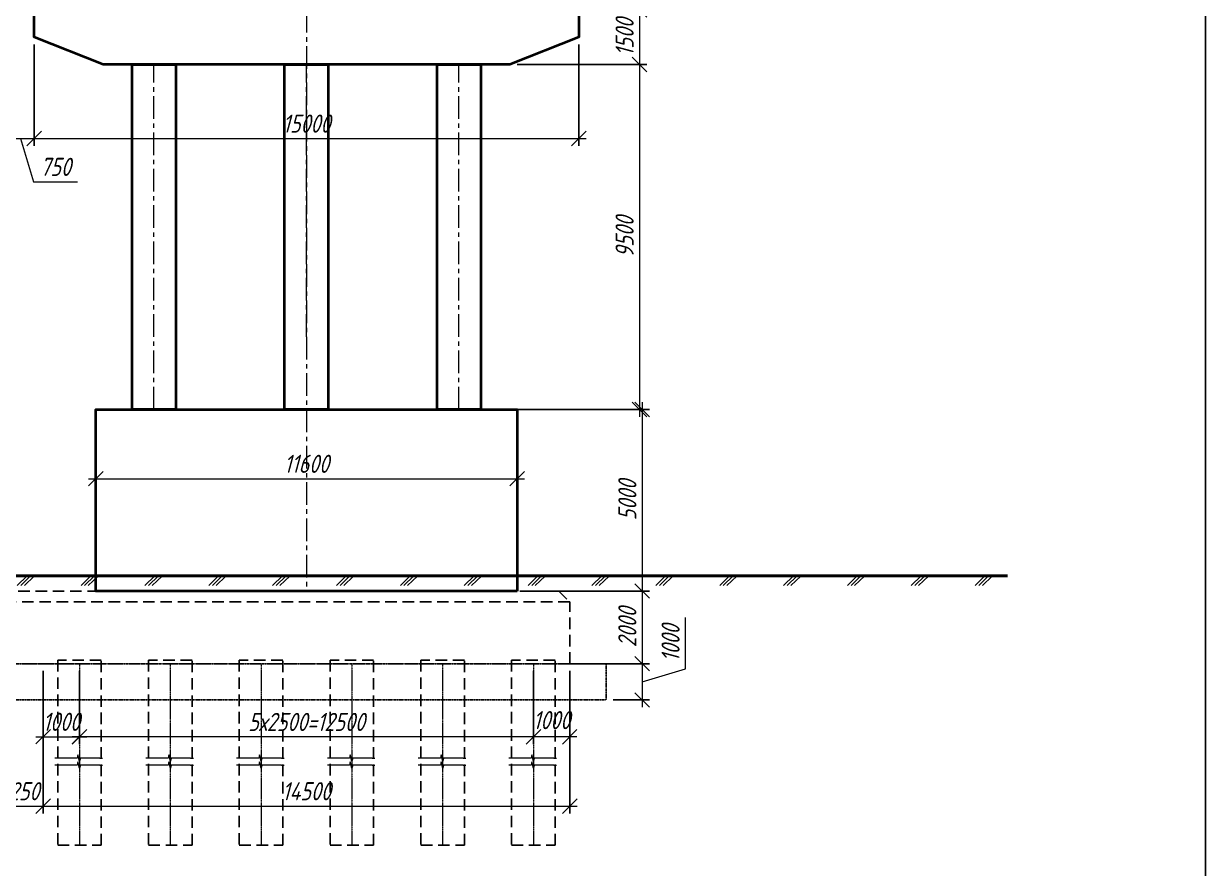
# Model space of a CAD drawing. Header units: millimetres. Extents: x 1864 to 10174863, y -4887456 to 5366151.
# Drawn here: x 7105352 to 7137893, y 15636 to 38896 of the extents above; entities that cross this region are included whole.
import ezdxf

# ---------------------------------------------------------------- set-up
doc = ezdxf.new("R2010")
doc.units = ezdxf.units.MM
doc.linetypes.add('невидимая', pattern=[9.525, 6.35, -3.175])
doc.linetypes.add('осевая', pattern=[2, 1.25, -0.25, 0.25, -0.25])
for name, color, linetype, lineweight in [('01_Основные', 7, 'Continuous', 40), ('04_Невидимые', 3, 'Continuous', 13), ('1-Бетон', 106, 'Continuous', 35), ('ИС_Ось', 3, 'осевая', 18), ('ИС_Размер', 3, 'Continuous', 18), ('ИС_Тонкая', 3, 'Continuous', 18)]:
    doc.layers.add(name, color=color, linetype=linetype, lineweight=lineweight)
doc.layers.add('ИС_Невидимая', color=4, linetype='невидимая')
doc.styles.add('0', font='isocpeur.ttf', dxfattribs={"width": 0.8, "oblique": 15})
doc.dimstyles.new('М200', dxfattribs={"dimscale": 200, "dimtxt": 2.5, "dimasz": 2, "dimexe": 1, "dimexo": 1, "dimgap": 0.8, "dimtad": 1, "dimdec": 0, "dimzin": 0, "dimdsep": 46, "dimtxsty": '0', "dimblk": 'OBLIQUE', "dimcen": 0.09, "dimdle": 1, "dimclrd": 256, "dimclre": 256, "dimclrt": 256, "dimadec": 4, "dimazin": 0, "dimtfac": 1, "dimtdec": 0, "dimtmove": 1, "dimatfit": 2, "dimfxl": 1, "dimtolj": 1, "dimtzin": 0, "dimlwd": -1, "dimarcsym": 0})

# ---------------------------------------------------------------- blocks, each defined once
blk = doc.blocks.new('_OBLIQUE')
at = {"color": 0, "linetype": 'ByBlock', "lineweight": -2}
blk.add_line((0.5, 0.5), (-0.5, -0.5), dxfattribs=at)
blk = doc.blocks.new('*D1182')
at = {"layer": 'Defpoints', "color": 0, "linetype": 'Continuous', "transparency": 16777216}
for p in [(7118739, 37772, 5778), (7118739, 28272, 5778), (7122311, 28272)]:
    blk.add_point(p, dxfattribs=at)
at = {"layer": 'ИС_Размер', "lineweight": -2, "transparency": 16777216}
for p, q in [((7118939, 37772), (7122511, 37772)), ((7118939, 28272), (7122511, 28272))]:
    blk.add_line(p, q, dxfattribs=at)
at = {"layer": 'ИС_Размер', "transparency": 16777216}
blk.add_line((7122311, 37972), (7122311, 28072), dxfattribs=at)
at = {"layer": 'ИС_Размер', "linetype": 'Continuous', "transparency": 16777216, "xscale": 400, "yscale": 400, "zscale": 400}
for p, rotation in [((7122311, 37772), 90), ((7122311, 28272), 270)]:
    blk.add_blockref('_OBLIQUE', p, dxfattribs=dict(at, rotation=rotation))
at = {"layer": 'ИС_Размер', "linetype": 'Continuous', "transparency": 16777216, "insert": (7121901, 33022), "char_height": 500, "attachment_point": 5, "rotation": 90, "style": '0'}
blk.add_mtext('\\A1;9500', dxfattribs=at)
blk = doc.blocks.new('*D1183')
at = {"layer": 'Defpoints', "color": 0, "linetype": 'Continuous', "transparency": 16777216}
for p in [(7118940, 26365), (7107340, 25772, 5778), (7118940, 25772, 5778)]:
    blk.add_point(p, dxfattribs=at)
at = {"layer": 'ИС_Размер', "transparency": 16777216}
blk.add_line((7107140, 26365), (7119140, 26365), dxfattribs=at)
at = {"layer": 'ИС_Размер', "lineweight": -2, "transparency": 16777216}
for p, q in [((7107340, 25972), (7107340, 26565)), ((7118940, 25972), (7118940, 26565))]:
    blk.add_line(p, q, dxfattribs=at)
at = {"layer": 'ИС_Размер', "linetype": 'Continuous', "transparency": 16777216, "xscale": 400, "yscale": 400, "zscale": 400, "rotation": 180}
blk.add_blockref('_OBLIQUE', (7107340, 26365), dxfattribs=at)
at = {"layer": 'ИС_Размер', "linetype": 'Continuous', "transparency": 16777216, "xscale": 400, "yscale": 400, "zscale": 400}
blk.add_blockref('_OBLIQUE', (7118940, 26365), dxfattribs=at)
at = {"layer": 'ИС_Размер', "linetype": 'Continuous', "transparency": 16777216, "insert": (7113140, 26775), "char_height": 500, "attachment_point": 5, "style": '0'}
blk.add_mtext('\\A1;11600', dxfattribs=at)
blk = doc.blocks.new('*D1133')
at = {"layer": 'Defpoints', "color": 0, "linetype": 'Continuous', "transparency": 16777216}
for p in [(7105640, 38522, 5778), (7120640, 38522, 5778), (7120640, 35732)]:
    blk.add_point(p, dxfattribs=at)
at = {"layer": 'ИС_Размер', "lineweight": -2, "transparency": 16777216}
for p, q in [((7105640, 38322), (7105640, 35532)), ((7120640, 38322), (7120640, 35532))]:
    blk.add_line(p, q, dxfattribs=at)
at = {"layer": 'ИС_Размер', "transparency": 16777216}
blk.add_line((7105440, 35732), (7120840, 35732), dxfattribs=at)
at = {"layer": 'ИС_Размер', "linetype": 'Continuous', "transparency": 16777216, "xscale": 400, "yscale": 400, "zscale": 400, "rotation": 180}
blk.add_blockref('_OBLIQUE', (7105640, 35732), dxfattribs=at)
at = {"layer": 'ИС_Размер', "linetype": 'Continuous', "transparency": 16777216, "xscale": 400, "yscale": 400, "zscale": 400}
blk.add_blockref('_OBLIQUE', (7120640, 35732), dxfattribs=at)
at = {"layer": 'ИС_Размер', "linetype": 'Continuous', "transparency": 16777216, "insert": (7113140, 36142), "char_height": 500, "attachment_point": 5, "style": '0'}
blk.add_mtext('\\A1;15000', dxfattribs=at)
blk = doc.blocks.new('*D1136')
at = {"layer": 'Defpoints', "color": 0, "linetype": 'Continuous', "transparency": 16777216}
for p in [(7105640, 38522, 5778), (7104890, 38022, 5778), (7105640, 35732)]:
    blk.add_point(p, dxfattribs=at)
at = {"layer": 'ИС_Размер', "lineweight": -2, "transparency": 16777216}
for p, q in [((7105640, 38322), (7105640, 35532)), ((7104890, 37822), (7104890, 35532))]:
    blk.add_line(p, q, dxfattribs=at)
at = {"layer": 'ИС_Размер', "transparency": 16777216}
for p, q in [((7104690, 35732), (7105840, 35732)), ((7105265, 35732), (7105622, 34542)), ((7105622, 34542), (7106836, 34542))]:
    blk.add_line(p, q, dxfattribs=at)
at = {"layer": 'ИС_Размер', "linetype": 'Continuous', "transparency": 16777216, "xscale": 400, "yscale": 400, "zscale": 400, "rotation": 180}
blk.add_blockref('_OBLIQUE', (7104890, 35732), dxfattribs=at)
at = {"layer": 'ИС_Размер', "linetype": 'Continuous', "transparency": 16777216, "xscale": 400, "yscale": 400, "zscale": 400}
blk.add_blockref('_OBLIQUE', (7105640, 35732), dxfattribs=at)
at = {"layer": 'ИС_Размер', "linetype": 'Continuous', "transparency": 16777216, "insert": (7106229, 34952), "char_height": 500, "attachment_point": 5, "style": '0'}
blk.add_mtext('\\A1;750', dxfattribs=at)
blk = doc.blocks.new('*D1187')
at = {"layer": 'Defpoints', "color": 0, "linetype": 'Continuous', "transparency": 16777216}
for p in [(7120640, 39272, 5778), (7118739, 37772, 5778), (7122311, 37772)]:
    blk.add_point(p, dxfattribs=at)
at = {"layer": 'ИС_Размер', "transparency": 16777216}
blk.add_line((7122311, 39472), (7122311, 37572), dxfattribs=at)
at = {"layer": 'ИС_Размер', "lineweight": -2, "transparency": 16777216}
for p, q in [((7120840, 39272), (7122511, 39272)), ((7118939, 37772), (7122511, 37772))]:
    blk.add_line(p, q, dxfattribs=at)
at = {"layer": 'ИС_Размер', "linetype": 'Continuous', "transparency": 16777216, "xscale": 400, "yscale": 400, "zscale": 400}
for p, rotation in [((7122311, 39272), 90), ((7122311, 37772), 270)]:
    blk.add_blockref('_OBLIQUE', p, dxfattribs=dict(at, rotation=rotation))
at = {"layer": 'ИС_Размер', "linetype": 'Continuous', "transparency": 16777216, "insert": (7121901, 38522), "char_height": 500, "attachment_point": 5, "rotation": 90, "style": '0'}
blk.add_mtext('\\A1;1500', dxfattribs=at)
blk = doc.blocks.new('*D1188')
at = {"layer": 'Defpoints', "color": 0, "linetype": 'Continuous', "transparency": 16777216}
for p in [(7118940, 28272, 5778), (7118940, 23272, 5778), (7122387, 23272)]:
    blk.add_point(p, dxfattribs=at)
at = {"layer": 'ИС_Размер', "transparency": 16777216}
blk.add_line((7122387, 28472), (7122387, 23072), dxfattribs=at)
at = {"layer": 'ИС_Размер', "lineweight": -2, "transparency": 16777216}
for p, q in [((7119140, 28272), (7122587, 28272)), ((7119140, 23272), (7122587, 23272))]:
    blk.add_line(p, q, dxfattribs=at)
at = {"layer": 'ИС_Размер', "linetype": 'Continuous', "transparency": 16777216, "xscale": 400, "yscale": 400, "zscale": 400}
for p, rotation in [((7122387, 28272), 90), ((7122387, 23272), 270)]:
    blk.add_blockref('_OBLIQUE', p, dxfattribs=dict(at, rotation=rotation))
at = {"layer": 'ИС_Размер', "linetype": 'Continuous', "transparency": 16777216, "insert": (7121977, 25772), "char_height": 500, "attachment_point": 5, "rotation": 90, "style": '0'}
blk.add_mtext('\\A1;5000', dxfattribs=at)
blk = doc.blocks.new('*D1137')
at = {"layer": 'Defpoints', "color": 0, "linetype": 'Continuous', "transparency": 16777216}
for p in [(7119814, 23272, 5778), (7120115, 21272, 5778), (7122387, 21272)]:
    blk.add_point(p, dxfattribs=at)
at = {"layer": 'ИС_Размер', "transparency": 16777216}
blk.add_line((7122387, 23472), (7122387, 21072), dxfattribs=at)
at = {"layer": 'ИС_Размер', "lineweight": -2, "transparency": 16777216}
for p, q in [((7120014, 23272), (7122587, 23272)), ((7120315, 21272), (7122587, 21272))]:
    blk.add_line(p, q, dxfattribs=at)
at = {"layer": 'ИС_Размер', "linetype": 'Continuous', "transparency": 16777216, "xscale": 400, "yscale": 400, "zscale": 400}
for p, rotation in [((7122387, 23272), 90), ((7122387, 21272), 270)]:
    blk.add_blockref('_OBLIQUE', p, dxfattribs=dict(at, rotation=rotation))
at = {"layer": 'ИС_Размер', "linetype": 'Continuous', "transparency": 16777216, "insert": (7121977, 22272), "char_height": 500, "attachment_point": 5, "rotation": 90, "style": '0'}
blk.add_mtext('\\A1;2000', dxfattribs=at)
blk = doc.blocks.new('*D1138')
at = {"layer": 'Defpoints', "color": 0, "linetype": 'Continuous', "transparency": 16777216}
for p in [(7121390, 21272, 5778), (7121390, 20272, 5778), (7122387, 20272)]:
    blk.add_point(p, dxfattribs=at)
at = {"layer": 'ИС_Размер', "transparency": 16777216}
for p, q in [((7123577, 21129), (7123577, 22543)), ((7122387, 21472), (7122387, 20072)), ((7122387, 20772), (7123577, 21129))]:
    blk.add_line(p, q, dxfattribs=at)
at = {"layer": 'ИС_Размер', "lineweight": -2, "transparency": 16777216}
for p, q in [((7121590, 21272), (7122587, 21272)), ((7121590, 20272), (7122587, 20272))]:
    blk.add_line(p, q, dxfattribs=at)
at = {"layer": 'ИС_Размер', "linetype": 'Continuous', "transparency": 16777216, "xscale": 400, "yscale": 400, "zscale": 400}
for p, rotation in [((7122387, 21272), 90), ((7122387, 20272), 270)]:
    blk.add_blockref('_OBLIQUE', p, dxfattribs=dict(at, rotation=rotation))
at = {"layer": 'ИС_Размер', "linetype": 'Continuous', "transparency": 16777216, "insert": (7123167, 21836), "char_height": 500, "attachment_point": 5, "rotation": 90, "style": '0'}
blk.add_mtext('\\A1;1000', dxfattribs=at)
blk = doc.blocks.new('*D1173')
at = {"layer": 'Defpoints', "color": 0, "linetype": 'Continuous', "transparency": 16777216}
for p in [(7104640, 21272), (7105890, 21272), (7105890, 17350)]:
    blk.add_point(p, dxfattribs=at)
at = {"layer": 'ИС_Размер', "lineweight": -2, "transparency": 16777216}
for p, q in [((7104640, 21072), (7104640, 17150)), ((7105890, 21072), (7105890, 17150))]:
    blk.add_line(p, q, dxfattribs=at)
at = {"layer": 'ИС_Размер', "transparency": 16777216}
blk.add_line((7104440, 17350), (7106090, 17350), dxfattribs=at)
at = {"layer": 'ИС_Размер', "linetype": 'Continuous', "transparency": 16777216, "xscale": 400, "yscale": 400, "zscale": 400, "rotation": 180}
blk.add_blockref('_OBLIQUE', (7104640, 17350), dxfattribs=at)
at = {"layer": 'ИС_Размер', "linetype": 'Continuous', "transparency": 16777216, "xscale": 400, "yscale": 400, "zscale": 400}
blk.add_blockref('_OBLIQUE', (7105890, 17350), dxfattribs=at)
at = {"layer": 'ИС_Размер', "linetype": 'Continuous', "transparency": 16777216, "insert": (7105265, 17760), "char_height": 500, "attachment_point": 5, "style": '0'}
blk.add_mtext('\\A1;1250', dxfattribs=at)
blk = doc.blocks.new('*D1174')
at = {"layer": 'Defpoints', "color": 0, "linetype": 'Continuous', "transparency": 16777216}
for p in [(7105890, 21272, 5778), (7120391, 21276, 5778), (7120391, 17350)]:
    blk.add_point(p, dxfattribs=at)
at = {"layer": 'ИС_Размер', "lineweight": -2, "transparency": 16777216}
for p, q in [((7105890, 21072), (7105890, 17150)), ((7120391, 21076), (7120391, 17150))]:
    blk.add_line(p, q, dxfattribs=at)
at = {"layer": 'ИС_Размер', "transparency": 16777216}
blk.add_line((7105690, 17350), (7120591, 17350), dxfattribs=at)
at = {"layer": 'ИС_Размер', "linetype": 'Continuous', "transparency": 16777216, "xscale": 400, "yscale": 400, "zscale": 400, "rotation": 180}
blk.add_blockref('_OBLIQUE', (7105890, 17350), dxfattribs=at)
at = {"layer": 'ИС_Размер', "linetype": 'Continuous', "transparency": 16777216, "xscale": 400, "yscale": 400, "zscale": 400}
blk.add_blockref('_OBLIQUE', (7120391, 17350), dxfattribs=at)
at = {"layer": 'ИС_Размер', "linetype": 'Continuous', "transparency": 16777216, "insert": (7113140, 17760), "char_height": 500, "attachment_point": 5, "style": '0'}
blk.add_mtext('\\A1;14500', dxfattribs=at)
blk = doc.blocks.new('*D1175')
at = {"layer": 'Defpoints', "color": 0, "linetype": 'Continuous', "transparency": 16777216}
for p in [(7105890, 21272), (7106890, 21276), (7106890, 19261)]:
    blk.add_point(p, dxfattribs=at)
at = {"layer": 'ИС_Размер', "lineweight": -2, "transparency": 16777216}
for p, q in [((7105890, 21072), (7105890, 19061)), ((7106890, 21076), (7106890, 19061))]:
    blk.add_line(p, q, dxfattribs=at)
at = {"layer": 'ИС_Размер', "transparency": 16777216}
blk.add_line((7105690, 19261), (7107090, 19261), dxfattribs=at)
at = {"layer": 'ИС_Размер', "linetype": 'Continuous', "transparency": 16777216, "xscale": 400, "yscale": 400, "zscale": 400, "rotation": 180}
blk.add_blockref('_OBLIQUE', (7105890, 19261), dxfattribs=at)
at = {"layer": 'ИС_Размер', "linetype": 'Continuous', "transparency": 16777216, "xscale": 400, "yscale": 400, "zscale": 400}
blk.add_blockref('_OBLIQUE', (7106890, 19261), dxfattribs=at)
at = {"layer": 'ИС_Размер', "linetype": 'Continuous', "transparency": 16777216, "insert": (7106390, 19671), "char_height": 500, "attachment_point": 5, "style": '0'}
blk.add_mtext('\\A1;1000', dxfattribs=at)
blk = doc.blocks.new('*D1177')
at = {"layer": 'Defpoints', "color": 0, "linetype": 'Continuous', "transparency": 16777216}
for p in [(7119390, 21272), (7120390, 21272), (7119390, 19258)]:
    blk.add_point(p, dxfattribs=at)
at = {"layer": 'ИС_Размер', "lineweight": -2, "transparency": 16777216}
for p, q in [((7119390, 21072), (7119390, 19058)), ((7120390, 21072), (7120390, 19058))]:
    blk.add_line(p, q, dxfattribs=at)
at = {"layer": 'ИС_Размер', "transparency": 16777216}
blk.add_line((7120590, 19258), (7119190, 19258), dxfattribs=at)
at = {"layer": 'ИС_Размер', "linetype": 'Continuous', "transparency": 16777216, "xscale": 400, "yscale": 400, "zscale": 400, "rotation": 180}
blk.add_blockref('_OBLIQUE', (7119390, 19258), dxfattribs=at)
at = {"layer": 'ИС_Размер', "linetype": 'Continuous', "transparency": 16777216, "xscale": 400, "yscale": 400, "zscale": 400}
blk.add_blockref('_OBLIQUE', (7120390, 19258), dxfattribs=at)
at = {"layer": 'ИС_Размер', "linetype": 'Continuous', "transparency": 16777216, "insert": (7119890, 19718), "char_height": 500, "attachment_point": 5, "style": '0'}
blk.add_mtext('\\A1;1000', dxfattribs=at)
blk = doc.blocks.new('*D1178')
at = {"layer": 'Defpoints', "color": 0, "linetype": 'Continuous', "transparency": 16777216}
for p in [(7106890, 21272), (7119390, 21272), (7106890, 19258)]:
    blk.add_point(p, dxfattribs=at)
at = {"layer": 'ИС_Размер', "lineweight": -2, "transparency": 16777216}
for p, q in [((7106890, 21072), (7106890, 19058)), ((7119390, 21072), (7119390, 19058))]:
    blk.add_line(p, q, dxfattribs=at)
at = {"layer": 'ИС_Размер', "transparency": 16777216}
blk.add_line((7119590, 19258), (7106690, 19258), dxfattribs=at)
at = {"layer": 'ИС_Размер', "linetype": 'Continuous', "transparency": 16777216, "xscale": 400, "yscale": 400, "zscale": 400, "rotation": 180}
blk.add_blockref('_OBLIQUE', (7106890, 19258), dxfattribs=at)
at = {"layer": 'ИС_Размер', "linetype": 'Continuous', "transparency": 16777216, "xscale": 400, "yscale": 400, "zscale": 400}
blk.add_blockref('_OBLIQUE', (7119390, 19258), dxfattribs=at)
at = {"layer": 'ИС_Размер', "linetype": 'Continuous', "transparency": 16777216, "insert": (7113140, 19668), "char_height": 500, "width": 2082.04, "attachment_point": 5, "style": '0'}
blk.add_mtext('\\A1;5х2500=12500', dxfattribs=at)
blk = doc.blocks.new('*U955')
at = {"color": 0, "linetype": 'ByBlock', "lineweight": -2}
for p, q in [((21.9, 0), (0, 0)), ((47.2, 0), (25.4, 0)), ((47.2, 0), (50.2, 0)), ((0, 0), (-3, 0))]:
    blk.add_line(p, q, dxfattribs=at)
blk.add_lwpolyline([(25.4, 0), (24.5, -3.5), (22.7, 3.5), (21.9, 0)], dxfattribs=at)
blk = doc.blocks.new('*U956')
at = {"color": 0, "linetype": 'ByBlock', "lineweight": -2}
for p, q in [((21.9, 0), (0, 0)), ((47.2, 0), (25.4, 0)), ((47.2, 0), (50.2, 0)), ((0, 0), (-3, 0))]:
    blk.add_line(p, q, dxfattribs=at)
blk.add_lwpolyline([(25.4, 0), (24.5, -3.5), (22.7, 3.5), (21.9, 0)], dxfattribs=at)
blk = doc.blocks.new('*U1106')
at = {"layer": 'ИС_Невидимая', "ltscale": 50}
blk.add_lwpolyline([(-618, 2550), (582, 2550), (582, -2550), (-618, -2550)], close=True, dxfattribs=at)
at = {"layer": 'ИС_Ось', "ltscale": 0.3}
blk.add_lwpolyline([(-18, 2450), (-18, -2550)], dxfattribs=at)
at = {"layer": 'ИС_Тонкая', "xscale": -24.62300410485155, "yscale": 24.62300410485155, "zscale": 24.62300410485155}
for name, p in [('*U955', (582, -150)), ('*U956', (582, -342))]:
    blk.add_blockref(name, p, dxfattribs=at)
blk = doc.blocks.new('*U1107')
at = {"layer": '1-Бетон', "color": 0, "linetype": 'ByBlock', "lineweight": -2, "transparency": 16777216}
for p in [(0, 0), (2500, 0), (5000, 0), (7500, 0), (10000, 0), (12500, 0)]:
    blk.add_blockref('*U1106', p, dxfattribs=at)
blk = doc.blocks.new('земля')
at = {"layer": '04_Невидимые', "ltscale": 1000}
for points in [[(-536, -536), (0, 0)], [(-336, -536), (200, 0)], [(-136, -536), (400, 0)]]:
    blk.add_lwpolyline(points, dxfattribs=at)
blk = doc.blocks.new('*U472')
at = {"layer": '04_Невидимые', "xscale": 0.5000000000000201, "yscale": 0.5000000000000201, "zscale": 0.5000000000000201, "rotation": 359.2773730583461}
blk.add_blockref('земля', (36, 134), dxfattribs=at)
blk = doc.blocks.new('*U1311')
at = {"color": 0, "linetype": 'ByBlock', "lineweight": -2, "transparency": 16777216}
blk.add_blockref('*U472', (0, 0), dxfattribs=at)
blk = doc.blocks.new('*U1312')
at = {"layer": 'ИС_Размер', "color": 0, "linetype": 'ByBlock', "lineweight": -2, "transparency": 16777216}
for p in [(21103, 0), (22862, 0), (24621, 0), (26379, 0), (28138, 0), (29896, 0), (31655, 0), (33414, 0), (35172, 0), (36931, 0), (38689, 0), (40448, 0), (42207, 0), (43965, 0), (45724, 0), (47482, 0)]:
    blk.add_blockref('*U1311', p, dxfattribs=at)

msp = doc.modelspace()

# ---------------------------------------------------------------- linework, layer by layer
at = {"color": 1}
msp.add_lwpolyline([(7077171.7, 60973.5), (7137893, 60973.5), (7137893, -10235), (7077171.7, -10235)], close=True, dxfattribs=at)
at = {"layer": '01_Основные', "elevation": 5778.2}
msp.add_lwpolyline([(7083213.8, 23687.6), (7132447.7, 23687.6)], dxfattribs=at)
at = {"layer": '1-Бетон', "elevation": 5778.2}
msp.add_lwpolyline([(7105639.9, 39272.3), (7120639.7, 39272.3), (7120639.6, 38522.3), (7118739.4, 37772.3), (7107539.6, 37772.3), (7105639.7, 38522.3), (7105639.9, 39272.3)], dxfattribs=at)
for points in [[(7108339.6, 37772.3), (7109539.6, 37772.3), (7109539.6, 28272.3), (7108339.6, 28272.3)], [(7112539.6, 37772.3), (7113739.6, 37772.3), (7113739.6, 28272.3), (7112539.6, 28272.3)], [(7116739.6, 37772.3), (7117939.6, 37772.3), (7117939.6, 28272.3), (7116739.6, 28272.3)], [(7118939.6, 23272.2), (7107339.6, 23272.2), (7107339.6, 28272.3), (7118939.6, 28272.3)]]:
    msp.add_lwpolyline(points, close=True, dxfattribs=at)
at = {"layer": 'ИС_Невидимая', "ltscale": 50, "elevation": 5778.2}
for points in [[(7120389.8, 22972.3), (7090139.6, 22972.1), (7090439.3, 23272.1), (7120089.8, 23272.3)], [(7090140, 21272.2), (7120390.2, 21272.2), (7120389.8, 22972.2), (7090139.6, 22972.2)]]:
    msp.add_lwpolyline(points, close=True, dxfattribs=at)
at = {"layer": 'ИС_Невидимая', "ltscale": 0.3, "elevation": 5778.2}
for points in [[(7121390.7, 21272.2), (7089140.9, 21272.2), (7089140.9, 20272.2)], [(7121390.7, 21272), (7121390.7, 20272)], [(7121390.7, 20272.2), (7089140.9, 20272.2)]]:
    msp.add_lwpolyline(points, dxfattribs=at)
at = {"layer": 'ИС_Ось', "ltscale": 500}
for p, q in [((7108939.6, 28272.3, 5778.2), (7108939.6, 37772.3, 5778.2)), ((7113139.6, 30272.3, 5778.2), (7113139.6, 37772.3, 5778.2)), ((7117339.6, 28272.3, 5778.2), (7117339.6, 37772.3, 5778.2))]:
    msp.add_line(p, q, dxfattribs=at)
at = {"layer": 'ИС_Ось', "ltscale": 500, "elevation": 5778.2, "flags": 128}
msp.add_lwpolyline([(7113139.6, 39272.3), (7113139.6, 23272.2)], dxfattribs=at)

# ---------------------------------------------------------------- block references
at = {"layer": '1-Бетон', "xscale": -1}
msp.add_blockref('*U1107', (7119371.5, 18822.2, 5778.2), dxfattribs=at)
at = {"layer": 'ИС_Размер'}
msp.add_blockref('*U1312', (7084306.1, 23554.5, 5778.2), dxfattribs=at)

# ---------------------------------------------------------------- dimensions: what is measured, and where the dimension line sits
at = {"layer": 'ИС_Размер', "linetype": 'Continuous'}
for base, p1, p2, picture, middle in [((7122310.8, 37772.3), (7120639.7, 39272.3, 5778.2), (7118739.4, 37772.3, 5778.2), '*D1187', (7121900.8, 38522.3)), ((7122310.8, 28272.3), (7118739.4, 37772.3, 5778.2), (7118739.4, 28272.3, 5778.2), '*D1182', (7121900.8, 33022.3)), ((7122386.8, 23272.2), (7118939.6, 28272.3, 5778.2), (7118939.6, 23272.2, 5778.2), '*D1188', (7121976.8, 25772.3)), ((7122386.8, 21272.2), (7119814.4, 23272.2, 5778.2), (7120114.7, 21272.2, 5778.2), '*D1137', (7121976.8, 22272.2)), ((7122386.8, 20272.2), (7121390.2, 21272, 5778.2), (7121390.2, 20272.2, 5778.2), '*D1138', (7123166.8, 21289.1))]:
    dim = msp.add_linear_dim(base=base, p1=p1, p2=p2, angle=90, dimstyle='М200', dxfattribs=at)
    dim.commit()
    dim.dimension.update_dxf_attribs({"geometry": picture, "text_midpoint": middle})
for base, p1, p2, picture, middle in [((7105639.7, 35732.5), (7104890, 38022.3, 5778.2), (7105639.7, 38522.3, 5778.2), '*D1136', (7105781.9, 34952.5)), ((7120639.6, 35732.5), (7105639.7, 38522.3, 5778.2), (7120639.6, 38522.3, 5778.2), '*D1133', (7113139.6, 36142.5)), ((7118939.6, 26364.7), (7107339.6, 25772.3, 5778.2), (7118939.6, 25772.3, 5778.2), '*D1183', (7113139.6, 26774.7))]:
    dim = msp.add_linear_dim(base=base, p1=p1, p2=p2, dimstyle='М200', dxfattribs=at)
    dim.commit()
    dim.dimension.update_dxf_attribs({"geometry": picture, "text_midpoint": middle})
for base, p1, p2, picture, middle in [((7105890.4835, 17350.3976, 5778.159), (7104639.9994, 21272.2477, 5778.159), (7105890.4835, 21272.2477, 5778.159), '*D1173', (7105265.2415, 17350.3976, 5778.159)), ((7106890, 19261.4, 5778.2), (7105890, 21272.2, 5778.2), (7106890, 21275.5, 5778.2), '*D1175', (7106390.3, 19261.4, 5778.2))]:
    dim = msp.add_linear_dim(base=base, p1=p1, p2=p2, dimstyle='М200', dxfattribs=at)
    dim.commit()
    dim.dimension.update_dxf_attribs({"geometry": picture, "text_midpoint": middle, "dimtype": 160})
dim = msp.add_linear_dim(base=(7120390.7, 17350.4), p1=(7105890, 21272.2, 5778.2), p2=(7120390.7, 21275.5, 5778.2), dimstyle='М200', override={"dimrnd": 5}, dxfattribs=at)
dim.commit()
dim.dimension.update_dxf_attribs({"geometry": '*D1174', "text_midpoint": (7113140.3, 17760.4)})
dim = msp.add_linear_dim(base=(7106890, 19258.1, 5778.2), p1=(7119390, 21272.2, 5778.2), p2=(7106890, 21272.2, 5778.2), angle=180, text='5х2500=<>', dimstyle='М200', dxfattribs=at)
dim.commit()
dim.dimension.update_dxf_attribs({"geometry": '*D1178', "text_midpoint": (7113140, 19668.1, 5778.2)})
dim = msp.add_linear_dim(base=(7119390, 19258.1, 5778.2), p1=(7120390, 21272.2, 5778.2), p2=(7119390, 21272.2, 5778.2), angle=180, dimstyle='М200', dxfattribs=at)
dim.commit()
dim.dimension.update_dxf_attribs({"geometry": '*D1177', "text_midpoint": (7119890, 19308, 5778.2), "dimtype": 160})

doc.saveas('drawing.dxf')
